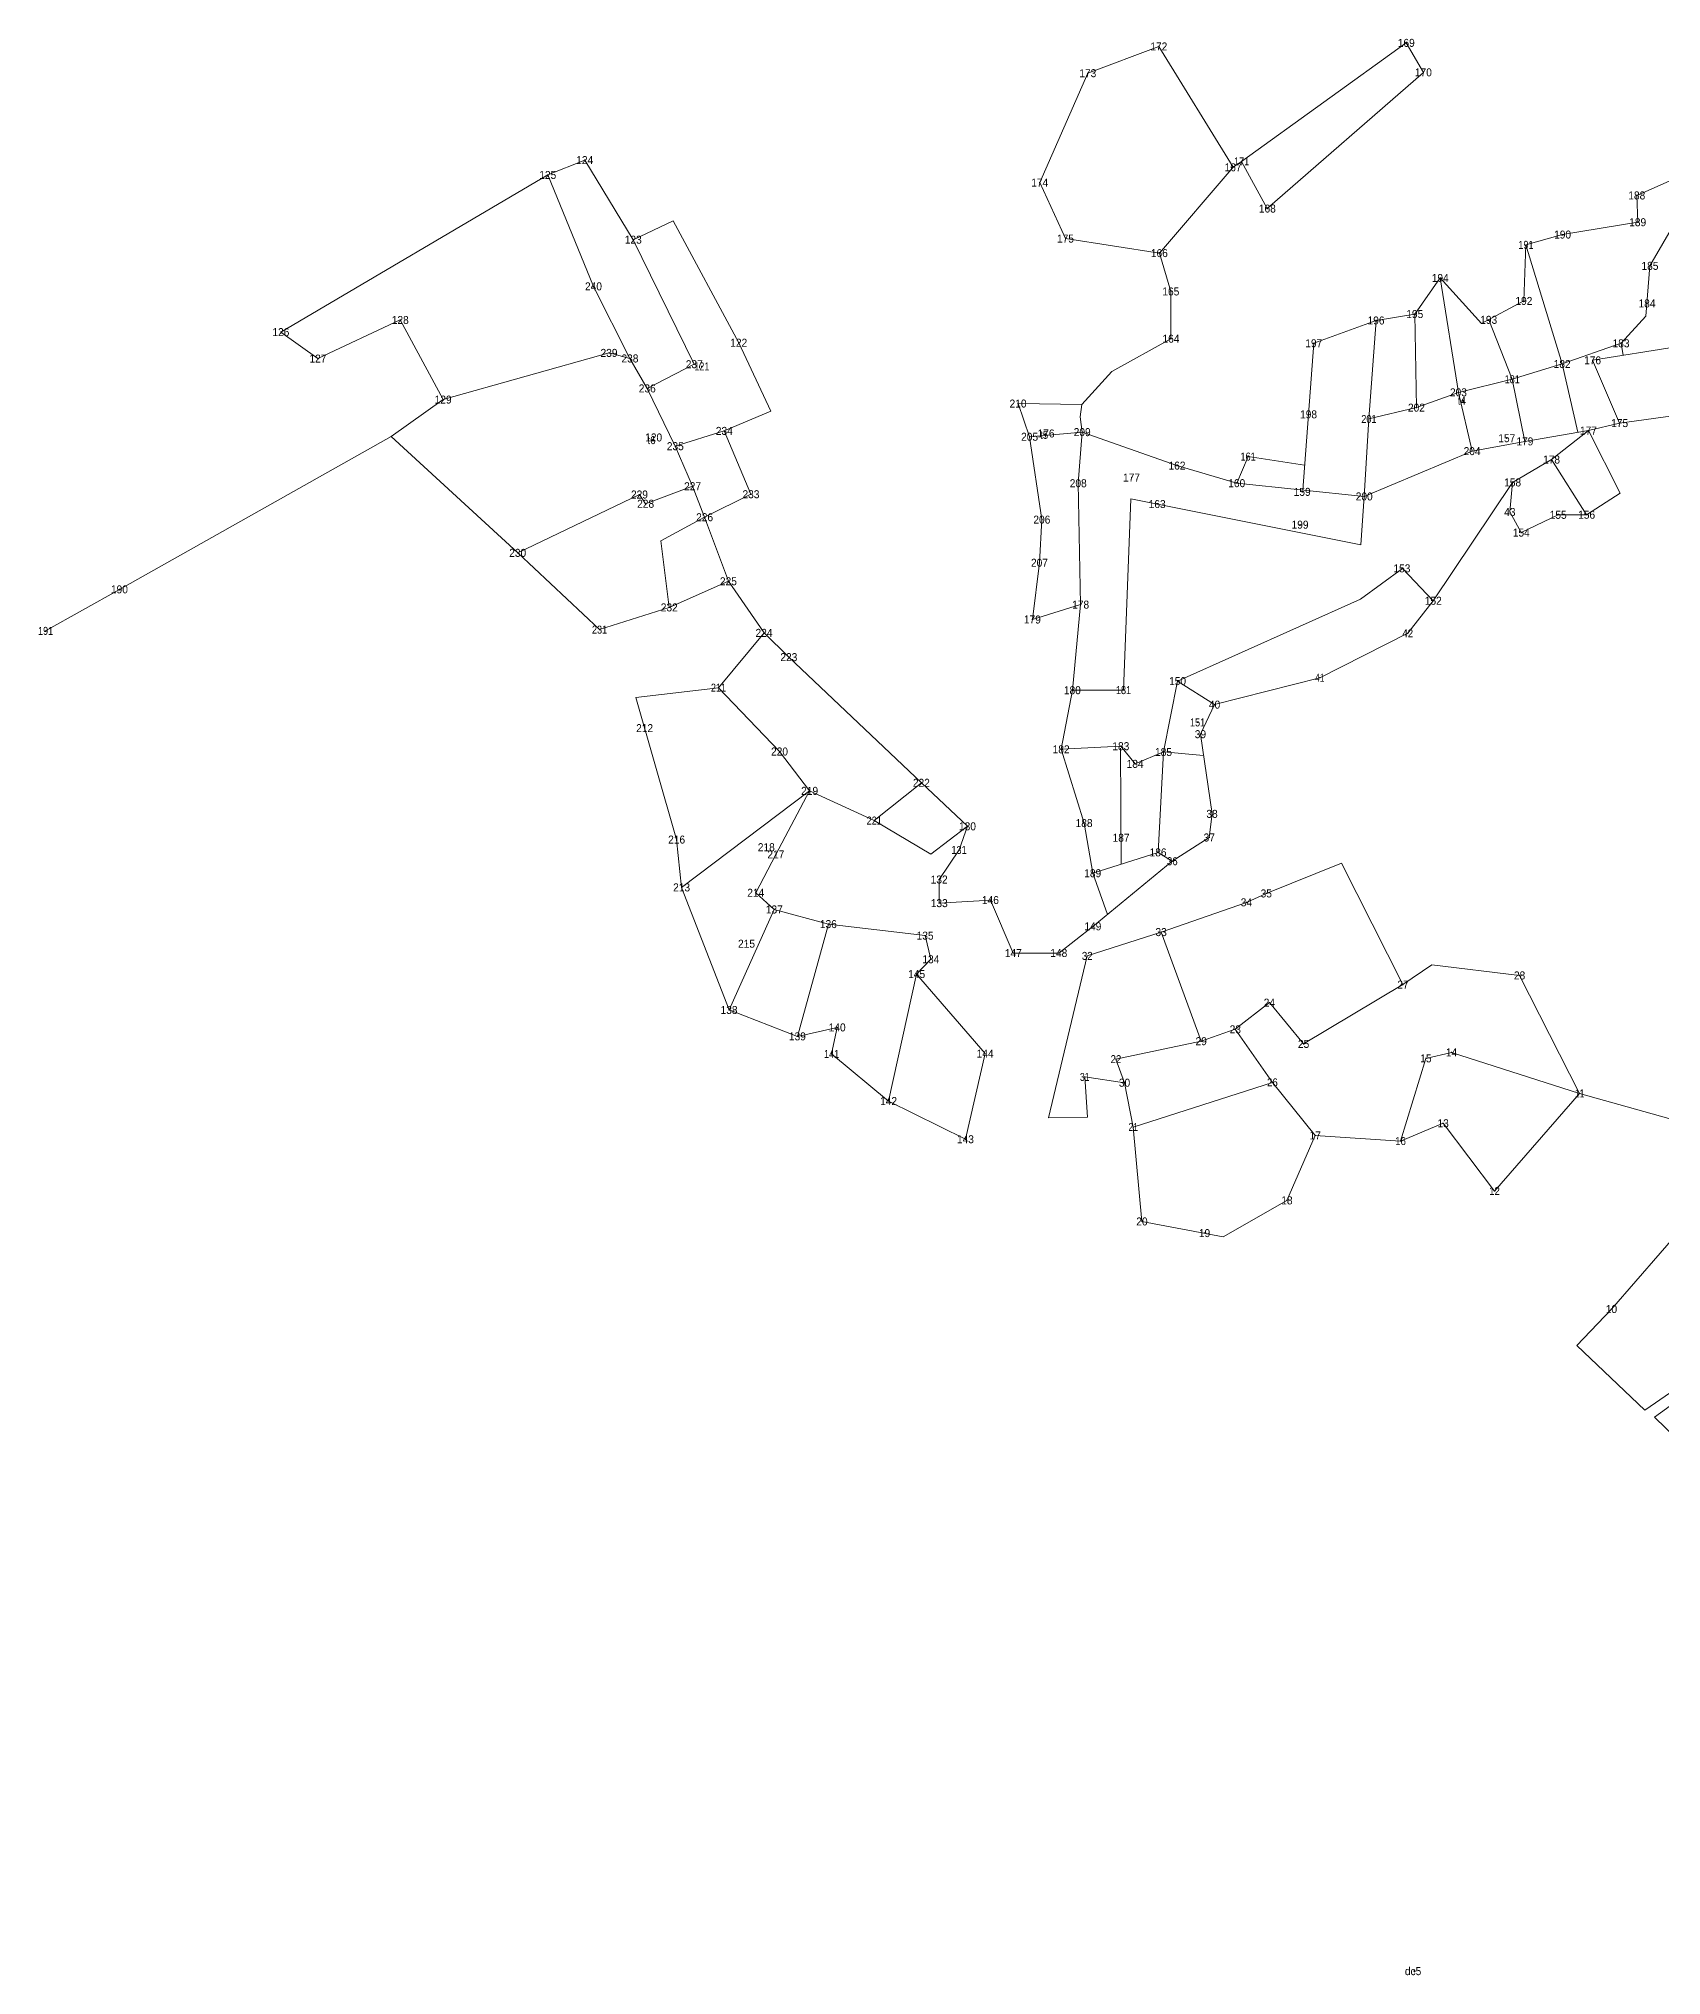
# Model space of a CAD drawing. Header units: metres. Extents: x 551040 to 556777, y 1846780 to 1849752.
# Drawn here: x 553944 to 554958, y 1847981 to 1849191 of the extents above; entities that cross this region are included whole.
import ezdxf
from ezdxf.enums import TextEntityAlignment as Align

# ---------------------------------------------------------------- set-up
doc = ezdxf.new("R2010")
doc.units = ezdxf.units.M
doc.header["$LTSCALE"] = 2
for name, color, linetype, lineweight in [('10', 7, 'Continuous', 13), ('11', 7, 'Continuous', 13), ('22', 7, 'Continuous', 13)]:
    doc.layers.add(name, color=color, linetype=linetype, lineweight=lineweight)
doc.layers.add('12', color=7, linetype='Continuous')

msp = doc.modelspace()

# ---------------------------------------------------------------- hatches: boundary and pattern name
at = {"layer": '10'}
for points in [[(554834.205, 1848964.84, 1), (554834.055, 1848964.84, 1)], [(554834.205, 1848964.84, 1), (554834.055, 1848964.84, 1)], [(554327.835, 1848940.22, 1), (554327.685, 1848940.22, 1)], [(554327.835, 1848940.22, 1), (554327.685, 1848940.22, 1)], [(554573.185, 1848943.51, 1), (554573.035, 1848943.51, 1)], [(554573.185, 1848943.51, 1), (554573.035, 1848943.51, 1)], [(554803.815, 1847983.73, 1), (554803.665, 1847983.73, 1)], [(554803.815, 1847983.73, 1), (554803.665, 1847983.73, 1)]]:
    msp.add_hatch(color=256, dxfattribs=at).paths.add_polyline_path(points)

# ---------------------------------------------------------------- linework, layer by layer
for p, q in [((554833.82, 1848964.84), (554833.51, 1848964.84)), ((554833.82, 1848964.84), (554833.51, 1848964.84)), ((554834.13, 1848965.46), (554834.13, 1848965.15)), ((554834.13, 1848965.46), (554834.13, 1848965.15)), ((554834.13, 1848964.53), (554834.13, 1848964.22)), ((554834.13, 1848964.53), (554834.13, 1848964.22)), ((554834.75, 1848964.84), (554834.44, 1848964.84)), ((554834.75, 1848964.84), (554834.44, 1848964.84)), ((554327.45, 1848940.22), (554327.14, 1848940.22)), ((554327.45, 1848940.22), (554327.14, 1848940.22)), ((554327.76, 1848940.84), (554327.76, 1848940.53)), ((554327.76, 1848940.84), (554327.76, 1848940.53)), ((554328.38, 1848940.22), (554328.07, 1848940.22)), ((554328.38, 1848940.22), (554328.07, 1848940.22)), ((554572.8, 1848943.51), (554572.49, 1848943.51)), ((554572.8, 1848943.51), (554572.49, 1848943.51)), ((554573.11, 1848944.13), (554573.11, 1848943.82)), ((554573.11, 1848944.13), (554573.11, 1848943.82)), ((554573.11, 1848943.2), (554573.11, 1848942.89)), ((554573.11, 1848943.2), (554573.11, 1848942.89)), ((554573.73, 1848943.51), (554573.42, 1848943.51)), ((554573.73, 1848943.51), (554573.42, 1848943.51)), ((554327.76, 1848939.91), (554327.76, 1848939.6)), ((554327.76, 1848939.91), (554327.76, 1848939.6)), ((554803.74, 1847984.35), (554803.74, 1847984.04)), ((554803.74, 1847984.35), (554803.74, 1847984.04)), ((554803.43, 1847983.73), (554803.12, 1847983.73)), ((554803.43, 1847983.73), (554803.12, 1847983.73)), ((554803.74, 1847983.42), (554803.74, 1847983.11)), ((554803.74, 1847983.42), (554803.74, 1847983.11)), ((554804.36, 1847983.73), (554804.05, 1847983.73)), ((554804.36, 1847983.73), (554804.05, 1847983.73))]:
    msp.add_line(p, q, dxfattribs=at)
for centre, radius in [((554834.13, 1848964.84), 0.312), ((554834.13, 1848964.84), 0.312), ((554834.13, 1848964.84), 0.075), ((554834.13, 1848964.84), 0.075), ((554327.76, 1848940.22), 0.312), ((554327.76, 1848940.22), 0.312), ((554327.76, 1848940.22), 0.075), ((554327.76, 1848940.22), 0.075), ((554573.11, 1848943.51), 0.312), ((554573.11, 1848943.51), 0.312), ((554573.11, 1848943.51), 0.075), ((554573.11, 1848943.51), 0.075), ((554803.74, 1847983.73), 0.312), ((554803.74, 1847983.73), 0.312), ((554803.74, 1847983.73), 0.075), ((554803.74, 1847983.73), 0.075)]:
    msp.add_circle(centre, radius, dxfattribs=at)
at = {"layer": '11'}
for p, q in [((554644.27, 1849186.16), (554643.65, 1849186.16)), ((554643.96, 1849185.85), (554643.96, 1849186.48)), ((554798.89, 1849188.41), (554798.27, 1849188.41)), ((554798.58, 1849188.1), (554798.58, 1849188.72)), ((554809.6, 1849169.99), (554808.98, 1849169.99)), ((554809.29, 1849169.68), (554809.29, 1849170.31)), ((554599.88, 1849169.45), (554599.26, 1849169.45)), ((554599.57, 1849169.14), (554599.57, 1849169.76)), ((554285.44, 1849115.16), (554284.82, 1849115.16)), ((554285.13, 1849114.84), (554285.13, 1849115.47)), ((554690.68, 1849110.67), (554690.05, 1849110.67)), ((554690.36, 1849110.36), (554690.36, 1849110.98)), ((554696, 1849114.37), (554695.38, 1849114.37)), ((554695.69, 1849114.06), (554695.69, 1849114.68)), ((554262.36, 1849105.88), (554261.74, 1849105.88)), ((554262.05, 1849105.56), (554262.05, 1849106.19)), ((554569.85, 1849101.13), (554569.22, 1849101.13)), ((554569.53, 1849100.82), (554569.53, 1849101.45)), ((554711.76, 1849084.59), (554711.76, 1849085.22)), ((554942.97, 1849093.08), (554942.35, 1849093.08)), ((554942.97, 1849093.08), (554942.35, 1849093.08)), ((554942.66, 1849093.39), (554942.66, 1849092.77)), ((554942.66, 1849093.39), (554942.66, 1849092.77)), ((554712.07, 1849084.9), (554711.45, 1849084.9)), ((554943.54, 1849076.35), (554942.92, 1849076.35)), ((554943.54, 1849076.35), (554942.92, 1849076.35)), ((554943.23, 1849076.66), (554943.23, 1849076.04)), ((554943.23, 1849076.66), (554943.23, 1849076.04)), ((554315.78, 1849065.44), (554315.16, 1849065.44)), ((554315.47, 1849065.13), (554315.47, 1849065.75)), ((554585.93, 1849066.13), (554585.31, 1849066.13)), ((554585.62, 1849065.82), (554585.62, 1849066.45)), ((554873.7, 1849062.22), (554873.08, 1849062.22)), ((554873.7, 1849062.22), (554873.08, 1849062.22)), ((554873.39, 1849062.53), (554873.39, 1849061.91)), ((554873.39, 1849062.53), (554873.39, 1849061.91)), ((554896.62, 1849068.64), (554896, 1849068.64)), ((554896.62, 1849068.64), (554896, 1849068.64)), ((554896.31, 1849068.95), (554896.31, 1849068.33)), ((554896.31, 1849068.95), (554896.31, 1849068.33)), ((554644.6, 1849057.06), (554643.98, 1849057.06)), ((554644.29, 1849056.75), (554644.29, 1849057.37)), ((554951.22, 1849049.09), (554950.6, 1849049.09)), ((554951.22, 1849049.09), (554950.6, 1849049.09)), ((554950.91, 1849049.4), (554950.91, 1849048.78)), ((554950.91, 1849049.4), (554950.91, 1849048.78)), ((554820.13, 1849041.51), (554819.51, 1849041.51)), ((554820.13, 1849041.51), (554819.51, 1849041.51)), ((554819.82, 1849041.82), (554819.82, 1849041.2)), ((554819.82, 1849041.82), (554819.82, 1849041.2)), ((554290.93, 1849036.29), (554290.31, 1849036.29)), ((554290.93, 1849036.29), (554290.31, 1849036.29)), ((554290.62, 1849036.6), (554290.62, 1849035.98)), ((554290.62, 1849036.6), (554290.62, 1849035.98)), ((554651.78, 1849033.11), (554651.15, 1849033.11)), ((554651.46, 1849032.79), (554651.46, 1849033.42)), ((554872.43, 1849027.18), (554871.81, 1849027.18)), ((554872.43, 1849027.18), (554871.81, 1849027.18)), ((554872.12, 1849027.49), (554872.12, 1849026.87)), ((554872.12, 1849027.49), (554872.12, 1849026.87)), ((554949.36, 1849025.62), (554948.74, 1849025.62)), ((554949.36, 1849025.62), (554948.74, 1849025.62)), ((554949.05, 1849025.93), (554949.05, 1849025.31)), ((554949.05, 1849025.93), (554949.05, 1849025.31)), ((554170.18, 1849015.27), (554169.55, 1849015.27)), ((554169.86, 1849014.96), (554169.86, 1849015.58)), ((554780.01, 1849014.97), (554779.39, 1849014.97)), ((554779.7, 1849015.28), (554779.7, 1849014.66)), ((554804.22, 1849018.97), (554803.6, 1849018.97)), ((554804.22, 1849018.97), (554803.6, 1849018.97)), ((554803.91, 1849019.28), (554803.91, 1849018.66)), ((554803.91, 1849019.28), (554803.91, 1849018.66)), ((554850.43, 1849015.37), (554849.81, 1849015.37)), ((554850.43, 1849015.37), (554849.81, 1849015.37)), ((554850.12, 1849015.68), (554850.12, 1849015.06)), ((554850.12, 1849015.68), (554850.12, 1849015.06)), ((554095.55, 1849007.7), (554094.92, 1849007.7)), ((554095.24, 1849007.39), (554095.24, 1849008.01)), ((554381.71, 1849001.06), (554381.09, 1849001.06)), ((554381.4, 1849000.75), (554381.4, 1849001.37)), ((554651.85, 1849003.6), (554651.23, 1849003.6)), ((554651.54, 1849003.29), (554651.54, 1849003.91)), ((554741.1, 1849000.71), (554740.48, 1849000.71)), ((554741.1, 1849000.71), (554740.48, 1849000.71)), ((554740.79, 1849001.02), (554740.79, 1849000.4)), ((554740.79, 1849001.02), (554740.79, 1849000.4)), ((554933.13, 1849000.71), (554932.51, 1849000.71)), ((554933.13, 1849000.71), (554932.51, 1849000.71)), ((554932.82, 1849001.02), (554932.82, 1849000.4)), ((554932.82, 1849001.02), (554932.82, 1849000.4)), ((554118.7, 1848991.16), (554118.07, 1848991.16)), ((554118.38, 1848990.85), (554118.38, 1848991.47)), ((554300.65, 1848994.71), (554300.03, 1848994.71)), ((554300.65, 1848994.71), (554300.03, 1848994.71)), ((554300.34, 1848995.02), (554300.34, 1848994.4)), ((554300.34, 1848995.02), (554300.34, 1848994.4)), ((554313.72, 1848991.24), (554313.1, 1848991.24)), ((554313.72, 1848991.24), (554313.1, 1848991.24)), ((554313.41, 1848991.55), (554313.41, 1848990.93)), ((554313.41, 1848991.55), (554313.41, 1848990.93)), ((554915.34, 1848990.08), (554914.72, 1848990.08)), ((554915.34, 1848990.08), (554914.72, 1848990.08)), ((554915.03, 1848990.39), (554915.03, 1848989.77)), ((554915.03, 1848990.39), (554915.03, 1848989.77)), ((554353.9, 1848987.63), (554353.28, 1848987.63)), ((554353.9, 1848987.63), (554353.28, 1848987.63)), ((554353.59, 1848987.94), (554353.59, 1848987.32)), ((554353.59, 1848987.94), (554353.59, 1848987.32)), ((554358.64, 1848986.24), (554358.02, 1848986.24)), ((554358.33, 1848985.93), (554358.33, 1848986.56)), ((554865.14, 1848978.25), (554864.52, 1848978.25)), ((554865.14, 1848978.25), (554864.52, 1848978.25)), ((554864.83, 1848978.56), (554864.83, 1848977.94)), ((554864.83, 1848978.56), (554864.83, 1848977.94)), ((554896.33, 1848987.78), (554895.71, 1848987.78)), ((554896.33, 1848987.78), (554895.71, 1848987.78)), ((554896.02, 1848988.09), (554896.02, 1848987.47)), ((554896.02, 1848988.09), (554896.02, 1848987.47)), ((554196.96, 1848965.54), (554196.34, 1848965.54)), ((554196.65, 1848965.23), (554196.65, 1848965.85)), ((554324.53, 1848972.52), (554323.91, 1848972.52)), ((554324.53, 1848972.52), (554323.91, 1848972.52)), ((554324.22, 1848972.83), (554324.22, 1848972.21)), ((554324.22, 1848972.83), (554324.22, 1848972.21)), ((554831.5, 1848970.07), (554830.88, 1848970.07)), ((554831.5, 1848970.07), (554830.88, 1848970.07)), ((554831.19, 1848970.38), (554831.19, 1848969.76)), ((554831.19, 1848970.38), (554831.19, 1848969.76)), ((554556.28, 1848963.06), (554555.66, 1848963.06)), ((554556.28, 1848963.06), (554555.66, 1848963.06)), ((554555.97, 1848963.37), (554555.97, 1848962.75)), ((554555.97, 1848963.37), (554555.97, 1848962.75)), ((554737.82, 1848956.31), (554737.2, 1848956.31)), ((554737.82, 1848956.31), (554737.2, 1848956.31)), ((554737.51, 1848956.62), (554737.51, 1848956)), ((554737.51, 1848956.62), (554737.51, 1848956)), ((554775.54, 1848953.43), (554774.92, 1848953.43)), ((554775.54, 1848953.43), (554774.92, 1848953.43)), ((554775.23, 1848953.74), (554775.23, 1848953.12)), ((554775.23, 1848953.74), (554775.23, 1848953.12)), ((554805.26, 1848960.52), (554804.64, 1848960.52)), ((554805.26, 1848960.52), (554804.64, 1848960.52)), ((554804.95, 1848960.83), (554804.95, 1848960.21)), ((554804.95, 1848960.83), (554804.95, 1848960.21)), ((554328.54, 1848941.9), (554327.92, 1848941.9)), ((554328.23, 1848941.59), (554328.23, 1848942.21)), ((554372.69, 1848945.99), (554372.07, 1848945.99)), ((554372.69, 1848945.99), (554372.07, 1848945.99)), ((554372.38, 1848946.3), (554372.38, 1848945.68)), ((554372.38, 1848946.3), (554372.38, 1848945.68)), ((554563.49, 1848942.32), (554562.87, 1848942.32)), ((554563.49, 1848942.32), (554562.87, 1848942.32)), ((554563.18, 1848942.63), (554563.18, 1848942.01)), ((554563.18, 1848942.63), (554563.18, 1848942.01)), ((554573.8, 1848944.38), (554573.18, 1848944.38)), ((554573.49, 1848944.06), (554573.49, 1848944.69)), ((554596.36, 1848945.22), (554595.74, 1848945.22)), ((554596.36, 1848945.22), (554595.74, 1848945.22)), ((554596.05, 1848945.53), (554596.05, 1848944.91)), ((554596.05, 1848945.53), (554596.05, 1848944.91)), ((554861.73, 1848941.43), (554861.11, 1848941.43)), ((554861.42, 1848941.12), (554861.42, 1848941.74)), ((554912.78, 1848946.23), (554912.16, 1848946.23)), ((554912.78, 1848946.23), (554912.16, 1848946.23)), ((554912.47, 1848946.54), (554912.47, 1848945.92)), ((554912.47, 1848946.54), (554912.47, 1848945.92)), ((554932.24, 1848950.86), (554931.62, 1848950.86)), ((554932.24, 1848950.86), (554931.62, 1848950.86)), ((554931.93, 1848951.17), (554931.93, 1848950.55)), ((554931.93, 1848951.17), (554931.93, 1848950.55)), ((554342.07, 1848936.44), (554341.45, 1848936.44)), ((554342.07, 1848936.44), (554341.45, 1848936.44)), ((554341.76, 1848936.75), (554341.76, 1848936.13)), ((554341.76, 1848936.75), (554341.76, 1848936.13)), ((554700.03, 1848929.95), (554699.4, 1848929.95)), ((554699.72, 1848929.64), (554699.72, 1848930.26)), ((554840.04, 1848933.33), (554839.42, 1848933.33)), ((554840.04, 1848933.33), (554839.42, 1848933.33)), ((554839.73, 1848933.64), (554839.73, 1848933.02)), ((554839.73, 1848933.64), (554839.73, 1848933.02)), ((554873.02, 1848939.43), (554872.4, 1848939.43)), ((554873.02, 1848939.43), (554872.4, 1848939.43)), ((554872.71, 1848939.74), (554872.71, 1848939.12)), ((554872.71, 1848939.74), (554872.71, 1848939.12)), ((554889.69, 1848928.09), (554889.07, 1848928.09)), ((554889.69, 1848928.09), (554889.07, 1848928.09)), ((554889.38, 1848928.4), (554889.38, 1848927.78)), ((554889.38, 1848928.4), (554889.38, 1848927.78)), ((554627.19, 1848916.85), (554626.57, 1848916.85)), ((554626.88, 1848916.54), (554626.88, 1848917.16)), ((554655.61, 1848924.3), (554654.99, 1848924.3)), ((554655.3, 1848923.99), (554655.3, 1848924.61)), ((554319.65, 1848906.24), (554319.03, 1848906.24)), ((554319.65, 1848906.24), (554319.03, 1848906.24)), ((554319.34, 1848906.55), (554319.34, 1848905.93)), ((554319.34, 1848906.55), (554319.34, 1848905.93)), ((554352.85, 1848911.41), (554352.23, 1848911.41)), ((554352.85, 1848911.41), (554352.23, 1848911.41)), ((554352.54, 1848911.72), (554352.54, 1848911.1)), ((554352.54, 1848911.72), (554352.54, 1848911.1)), ((554389.36, 1848906.41), (554388.74, 1848906.41)), ((554389.36, 1848906.41), (554388.74, 1848906.41)), ((554389.05, 1848906.72), (554389.05, 1848906.1)), ((554389.05, 1848906.72), (554389.05, 1848906.1)), ((554593.88, 1848913.28), (554593.26, 1848913.28)), ((554593.88, 1848913.28), (554593.26, 1848913.28)), ((554593.57, 1848913.59), (554593.57, 1848912.97)), ((554593.57, 1848913.59), (554593.57, 1848912.97)), ((554692.96, 1848913.33), (554692.34, 1848913.33)), ((554692.65, 1848913.02), (554692.65, 1848913.64)), ((554733.85, 1848907.9), (554733.23, 1848907.9)), ((554733.54, 1848907.59), (554733.54, 1848908.22)), ((554772.62, 1848905.05), (554772, 1848905.05)), ((554772.62, 1848905.05), (554772, 1848905.05)), ((554772.31, 1848905.36), (554772.31, 1848904.74)), ((554772.31, 1848905.36), (554772.31, 1848904.74)), ((554865.36, 1848913.78), (554864.74, 1848913.78)), ((554865.05, 1848913.47), (554865.05, 1848914.09)), ((554323.53, 1848900.47), (554322.91, 1848900.47)), ((554323.53, 1848900.47), (554322.91, 1848900.47)), ((554323.22, 1848900.78), (554323.22, 1848900.16)), ((554323.22, 1848900.78), (554323.22, 1848900.16)), ((554360.39, 1848892.06), (554359.77, 1848892.06)), ((554360.39, 1848892.06), (554359.77, 1848892.06)), ((554360.08, 1848892.37), (554360.08, 1848891.75)), ((554360.08, 1848892.37), (554360.08, 1848891.75)), ((554643.23, 1848900.29), (554642.61, 1848900.29)), ((554642.92, 1848899.98), (554642.92, 1848900.61)), ((554863.63, 1848895.33), (554863.01, 1848895.33)), ((554863.32, 1848895.02), (554863.32, 1848895.64)), ((554893.85, 1848893.56), (554893.23, 1848893.56)), ((554893.54, 1848893.25), (554893.54, 1848893.87)), ((554911.62, 1848893.61), (554911, 1848893.61)), ((554911.31, 1848893.3), (554911.31, 1848893.92)), ((554571.16, 1848890.56), (554570.54, 1848890.56)), ((554571.16, 1848890.56), (554570.54, 1848890.56)), ((554570.85, 1848890.87), (554570.85, 1848890.25)), ((554570.85, 1848890.87), (554570.85, 1848890.25)), ((554732.52, 1848887.4), (554731.9, 1848887.4)), ((554732.52, 1848887.4), (554731.9, 1848887.4)), ((554732.21, 1848887.71), (554732.21, 1848887.09)), ((554732.21, 1848887.71), (554732.21, 1848887.09)), ((554870.77, 1848882.44), (554870.15, 1848882.44)), ((554870.46, 1848882.13), (554870.46, 1848882.75)), ((554243.56, 1848869.8), (554242.94, 1848869.8)), ((554243.56, 1848869.8), (554242.94, 1848869.8)), ((554243.25, 1848870.11), (554243.25, 1848869.49)), ((554243.25, 1848870.11), (554243.25, 1848869.49)), ((554569.66, 1848863.6), (554569.04, 1848863.6)), ((554569.66, 1848863.6), (554569.04, 1848863.6)), ((554569.35, 1848863.91), (554569.35, 1848863.29)), ((554569.35, 1848863.91), (554569.35, 1848863.29)), ((554796.19, 1848860.11), (554795.56, 1848860.11)), ((554795.87, 1848859.8), (554795.87, 1848860.43)), ((553994.65, 1848846.99), (553994.03, 1848846.99)), ((553994.34, 1848846.68), (553994.34, 1848847.3)), ((554375.25, 1848852.05), (554374.63, 1848852.05)), ((554375.25, 1848852.05), (554374.63, 1848852.05)), ((554374.94, 1848852.36), (554374.94, 1848851.74)), ((554374.94, 1848852.36), (554374.94, 1848851.74)), ((554338.29, 1848835.71), (554337.67, 1848835.71)), ((554338.29, 1848835.71), (554337.67, 1848835.71)), ((554337.98, 1848836.02), (554337.98, 1848835.4)), ((554337.98, 1848836.02), (554337.98, 1848835.4)), ((554595.41, 1848837.46), (554594.78, 1848837.46)), ((554595.09, 1848837.15), (554595.09, 1848837.78)), ((554815.79, 1848839.87), (554815.16, 1848839.87)), ((554815.48, 1848839.56), (554815.48, 1848840.19)), ((553948.51, 1848821.05), (553947.88, 1848821.05)), ((553948.2, 1848820.74), (553948.2, 1848821.36)), ((554294.72, 1848821.82), (554294.1, 1848821.82)), ((554294.72, 1848821.82), (554294.1, 1848821.82)), ((554294.41, 1848822.13), (554294.41, 1848821.51)), ((554294.41, 1848822.13), (554294.41, 1848821.51)), ((554397.5, 1848819.8), (554396.88, 1848819.8)), ((554397.5, 1848819.8), (554396.88, 1848819.8)), ((554397.19, 1848820.11), (554397.19, 1848819.49)), ((554397.19, 1848820.11), (554397.19, 1848819.49)), ((554565.22, 1848828.16), (554564.59, 1848828.16)), ((554564.9, 1848827.85), (554564.9, 1848828.47)), ((554799.84, 1848819.55), (554799.22, 1848819.55)), ((554799.53, 1848819.23), (554799.53, 1848819.86)), ((554413.02, 1848804.63), (554412.4, 1848804.63)), ((554413.02, 1848804.63), (554412.4, 1848804.63)), ((554412.71, 1848804.94), (554412.71, 1848804.32)), ((554412.71, 1848804.94), (554412.71, 1848804.32)), ((554369.04, 1848785.55), (554368.42, 1848785.55)), ((554369.04, 1848785.55), (554368.42, 1848785.55)), ((554368.73, 1848785.86), (554368.73, 1848785.24)), ((554368.73, 1848785.86), (554368.73, 1848785.24)), ((554590.21, 1848783.97), (554589.59, 1848783.97)), ((554589.9, 1848783.65), (554589.9, 1848784.28)), ((554622.2, 1848784.05), (554621.58, 1848784.05)), ((554621.89, 1848783.73), (554621.89, 1848784.36)), ((554655.96, 1848789.67), (554655.34, 1848789.67)), ((554655.65, 1848789.36), (554655.65, 1848789.98)), ((554744.82, 1848791.74), (554744.2, 1848791.74)), ((554744.51, 1848791.43), (554744.51, 1848792.05)), ((554679.1, 1848774.97), (554678.48, 1848774.97)), ((554678.79, 1848774.66), (554678.79, 1848775.28)), ((554322.89, 1848760.29), (554322.27, 1848760.29)), ((554322.89, 1848760.29), (554322.27, 1848760.29)), ((554322.58, 1848760.6), (554322.58, 1848759.98)), ((554322.58, 1848760.6), (554322.58, 1848759.98)), ((554668.47, 1848763.88), (554667.84, 1848763.88)), ((554668.16, 1848763.57), (554668.16, 1848764.19)), ((554583.2, 1848747.06), (554582.58, 1848747.06)), ((554582.89, 1848746.75), (554582.89, 1848747.37)), ((554620.52, 1848749), (554619.89, 1848749)), ((554620.21, 1848748.69), (554620.21, 1848749.31)), ((554670.26, 1848756.51), (554669.64, 1848756.51)), ((554669.95, 1848756.19), (554669.95, 1848756.82)), ((554407.2, 1848745.69), (554406.58, 1848745.69)), ((554407.2, 1848745.69), (554406.58, 1848745.69)), ((554406.89, 1848746), (554406.89, 1848745.38)), ((554406.89, 1848746), (554406.89, 1848745.38)), ((554629.43, 1848737.96), (554628.81, 1848737.96)), ((554629.12, 1848737.65), (554629.12, 1848738.27)), ((554647.19, 1848745.38), (554646.56, 1848745.38)), ((554646.88, 1848745.07), (554646.88, 1848745.69)), ((554495.85, 1848726.13), (554495.23, 1848726.13)), ((554495.85, 1848726.13), (554495.23, 1848726.13)), ((554495.54, 1848726.44), (554495.54, 1848725.82)), ((554495.54, 1848726.44), (554495.54, 1848725.82)), ((554426.01, 1848721.11), (554425.39, 1848721.11)), ((554426.01, 1848721.11), (554425.39, 1848721.11)), ((554425.7, 1848721.42), (554425.7, 1848720.8)), ((554425.7, 1848721.42), (554425.7, 1848720.8)), ((554466.41, 1848702.55), (554465.79, 1848702.55)), ((554466.41, 1848702.55), (554465.79, 1848702.55)), ((554466.1, 1848702.86), (554466.1, 1848702.24)), ((554466.1, 1848702.86), (554466.1, 1848702.24)), ((554524.67, 1848698.95), (554524.05, 1848698.95)), ((554524.36, 1848698.64), (554524.36, 1848699.27)), ((554597.54, 1848700.99), (554596.91, 1848700.99)), ((554597.22, 1848700.68), (554597.22, 1848701.3)), ((554677.5, 1848706.73), (554676.88, 1848706.73)), ((554677.19, 1848706.42), (554677.19, 1848707.04)), ((554342.91, 1848690.66), (554342.29, 1848690.66)), ((554342.91, 1848690.66), (554342.29, 1848690.66)), ((554342.6, 1848690.97), (554342.6, 1848690.35)), ((554342.6, 1848690.97), (554342.6, 1848690.35)), ((554398.62, 1848686.21), (554398.62, 1848685.59)), ((554398.62, 1848686.21), (554398.62, 1848685.59)), ((554620.67, 1848691.83), (554620.04, 1848691.83)), ((554620.35, 1848691.51), (554620.35, 1848692.14)), ((554675.76, 1848691.97), (554675.14, 1848691.97)), ((554675.45, 1848691.66), (554675.45, 1848692.28)), ((554398.93, 1848685.9), (554398.31, 1848685.9)), ((554398.93, 1848685.9), (554398.31, 1848685.9)), ((554404.91, 1848681.38), (554404.29, 1848681.38)), ((554404.91, 1848681.38), (554404.29, 1848681.38)), ((554404.6, 1848681.69), (554404.6, 1848681.07)), ((554404.6, 1848681.69), (554404.6, 1848681.07)), ((554519.38, 1848684.19), (554518.75, 1848684.19)), ((554519.07, 1848683.87), (554519.07, 1848684.5)), ((554643.79, 1848682.67), (554643.17, 1848682.67)), ((554643.48, 1848682.35), (554643.48, 1848682.98)), ((554652.69, 1848677.15), (554652.07, 1848677.15)), ((554652.38, 1848676.84), (554652.38, 1848677.47)), ((554506.98, 1848665.71), (554506.36, 1848665.71)), ((554506.67, 1848665.4), (554506.67, 1848666.02)), ((554602.95, 1848669.65), (554602.32, 1848669.65)), ((554602.64, 1848669.34), (554602.64, 1848669.96)), ((554345.99, 1848660.79), (554345.37, 1848660.79)), ((554345.99, 1848660.79), (554345.37, 1848660.79)), ((554345.68, 1848661.1), (554345.68, 1848660.48)), ((554345.68, 1848661.1), (554345.68, 1848660.48)), ((554392.33, 1848657.43), (554391.71, 1848657.43)), ((554392.33, 1848657.43), (554391.71, 1848657.43)), ((554392.02, 1848657.74), (554392.02, 1848657.12)), ((554392.02, 1848657.74), (554392.02, 1848657.12)), ((554507.02, 1848650.96), (554506.4, 1848650.96)), ((554506.71, 1848650.65), (554506.71, 1848651.27)), ((554539.01, 1848652.89), (554538.38, 1848652.89)), ((554538.7, 1848652.57), (554538.7, 1848653.2)), ((554698.97, 1848651.45), (554698.35, 1848651.45)), ((554698.66, 1848651.14), (554698.66, 1848651.76)), ((554711.4, 1848657.02), (554710.77, 1848657.02)), ((554711.09, 1848656.71), (554711.09, 1848657.33)), ((554403.95, 1848647), (554403.32, 1848647)), ((554403.64, 1848646.69), (554403.64, 1848647.32)), ((554437.74, 1848637.87), (554437.12, 1848637.87)), ((554437.43, 1848637.56), (554437.43, 1848638.18)), ((554386.58, 1848625.61), (554385.96, 1848625.61)), ((554386.58, 1848625.61), (554385.96, 1848625.61)), ((554386.27, 1848625.92), (554386.27, 1848625.3)), ((554386.27, 1848625.92), (554386.27, 1848625.3)), ((554498.19, 1848630.65), (554497.56, 1848630.65)), ((554497.88, 1848630.33), (554497.88, 1848630.96)), ((554603.03, 1848636.45), (554602.41, 1848636.45)), ((554602.72, 1848636.14), (554602.72, 1848636.76)), ((554645.7, 1848632.87), (554645.08, 1848632.87)), ((554645.39, 1848632.56), (554645.39, 1848633.19)), ((554501.78, 1848615.9), (554501.16, 1848615.9)), ((554501.47, 1848615.59), (554501.47, 1848616.21)), ((554553.31, 1848619.73), (554552.69, 1848619.73)), ((554553, 1848619.41), (554553, 1848620.04)), ((554581.75, 1848619.8), (554581.12, 1848619.8)), ((554581.44, 1848619.49), (554581.44, 1848620.11)), ((554599.53, 1848618), (554598.9, 1848618)), ((554599.22, 1848617.69), (554599.22, 1848618.31)), ((554492.92, 1848606.66), (554492.29, 1848606.66)), ((554492.6, 1848606.35), (554492.6, 1848606.97)), ((554869.71, 1848605.79), (554869.09, 1848605.79)), ((554869.4, 1848605.48), (554869.4, 1848606.1)), ((554796.86, 1848600.06), (554796.23, 1848600.06)), ((554796.54, 1848599.75), (554796.54, 1848600.38)), ((554375.67, 1848584.22), (554375.05, 1848584.22)), ((554375.36, 1848583.91), (554375.36, 1848584.54)), ((554713.35, 1848588.78), (554712.73, 1848588.78)), ((554713.04, 1848588.47), (554713.04, 1848589.09)), ((554418.37, 1848567.73), (554417.74, 1848567.73)), ((554418.06, 1848567.42), (554418.06, 1848568.05)), ((554443.24, 1848573.33), (554442.61, 1848573.33)), ((554442.92, 1848573.02), (554442.92, 1848573.64)), ((554670.44, 1848564.39), (554670.44, 1848565.01)), ((554692.07, 1848572.13), (554691.44, 1848572.13)), ((554691.75, 1848571.82), (554691.75, 1848572.44)), ((554439.72, 1848556.72), (554439.1, 1848556.72)), ((554439.41, 1848556.41), (554439.41, 1848557.03)), ((554535.7, 1848556.97), (554535.08, 1848556.97)), ((554535.39, 1848556.66), (554535.39, 1848557.28)), ((554617.47, 1848553.49), (554616.84, 1848553.49)), ((554617.15, 1848553.18), (554617.15, 1848553.81)), ((554670.76, 1848564.7), (554670.13, 1848564.7)), ((554734.74, 1848563.02), (554734.12, 1848563.02)), ((554734.43, 1848562.71), (554734.43, 1848563.33)), ((554811.2, 1848553.99), (554810.57, 1848553.99)), ((554810.88, 1848553.68), (554810.88, 1848554.3)), ((554827.18, 1848557.72), (554826.56, 1848557.72)), ((554826.87, 1848557.41), (554826.87, 1848558.03)), ((554597.94, 1848542.38), (554597.32, 1848542.38)), ((554597.63, 1848542.07), (554597.63, 1848542.69)), ((554622.84, 1848538.75), (554622.21, 1848538.75)), ((554622.52, 1848538.44), (554622.52, 1848539.06)), ((554715.26, 1848538.99), (554714.63, 1848538.99)), ((554714.94, 1848538.68), (554714.94, 1848539.3)), ((554907.23, 1848532.11), (554906.6, 1848532.11)), ((554906.92, 1848531.8), (554906.92, 1848532.42)), ((554475.35, 1848527.31), (554474.72, 1848527.31)), ((554475.04, 1848526.99), (554475.04, 1848527.62)), ((554628.24, 1848511.1), (554627.62, 1848511.1)), ((554627.93, 1848510.79), (554627.93, 1848511.41)), ((554742, 1848505.86), (554741.38, 1848505.86)), ((554741.69, 1848505.55), (554741.69, 1848506.17)), ((554821.96, 1848513.45), (554821.34, 1848513.45)), ((554821.65, 1848513.13), (554821.65, 1848513.76)), ((554523.4, 1848503.46), (554522.77, 1848503.46)), ((554523.08, 1848503.14), (554523.08, 1848503.77)), ((554795.33, 1848502.31), (554794.71, 1848502.31)), ((554795.02, 1848502), (554795.02, 1848502.62)), ((554854.07, 1848471.11), (554853.44, 1848471.11)), ((554853.75, 1848470.8), (554853.75, 1848471.42)), ((554724.34, 1848465.24), (554723.71, 1848465.24)), ((554724.02, 1848464.93), (554724.02, 1848465.55)), ((554633.73, 1848452.1), (554633.1, 1848452.1)), ((554633.41, 1848451.79), (554633.41, 1848452.41)), ((554672.85, 1848444.82), (554672.22, 1848444.82)), ((554672.53, 1848444.51), (554672.53, 1848445.13)), ((554927.13, 1848397.37), (554926.51, 1848397.37)), ((554927.13, 1848397.37), (554926.51, 1848397.37)), ((554926.82, 1848397.68), (554926.82, 1848397.06)), ((554926.82, 1848397.68), (554926.82, 1848397.06))]:
    msp.add_line(p, q, dxfattribs=at)
at = {"layer": '22'}
for p, q in [((554315.47, 1849065.44), (554353.59, 1848987.63)), ((554950.91, 1849049.09), (554948.42, 1849017.65)), ((554819.82, 1849041.51), (554845.71, 1849013.01)), ((554819.82, 1849041.51), (554831.19, 1848970.07)), ((554872.12, 1849027.18), (554845.71, 1849013.01)), ((554779.7, 1849014.97), (554775.23, 1848953.43)), ((554803.91, 1849018.97), (554804.95, 1848960.52)), ((554850.12, 1849015.37), (554864.83, 1848978.25)), ((554932.82, 1849000.71), (554948.42, 1849017.65)), ((554740.79, 1849000.71), (554737.51, 1848956.31)), ((554896.02, 1848987.78), (554932.82, 1849000.71)), ((554932.82, 1849000.71), (554934.17, 1848993.13)), ((554915.03, 1848990.08), (554931.93, 1848950.86)), ((554896.02, 1848987.78), (554905.8, 1848945.09)), ((554804.95, 1848960.52), (554831.19, 1848970.07)), ((554563.18, 1848942.32), (554555.97, 1848963.06)), ((554555.97, 1848963.06), (554595.9, 1848962.48)), ((554733.87, 1848909.05), (554737.51, 1848956.31)), ((554775.23, 1848953.43), (554772.31, 1848905.05)), ((554775.23, 1848953.43), (554804.95, 1848960.52)), ((554341.76, 1848936.44), (554372.38, 1848945.99)), ((554593.57, 1848913.28), (554596.05, 1848945.22)), ((554655.3, 1848924.3), (554596.05, 1848945.22)), ((554912.47, 1848946.23), (554889.38, 1848928.09)), ((554931.93, 1848950.86), (554912.47, 1848946.23)), ((554699.72, 1848929.95), (554735.07, 1848924.62)), ((554593.57, 1848913.28), (554595.09, 1848837.46)), ((554589.9, 1848783.97), (554582.89, 1848747.06)), ((554655.65, 1848789.67), (554678.79, 1848774.97)), ((554744.51, 1848791.74), (554678.79, 1848774.97)), ((554597.22, 1848700.99), (554582.89, 1848747.06)), ((554619.89, 1848747.74), (554620.49, 1848675.34)), ((554495.54, 1848726.13), (554524.36, 1848698.95)), ((554425.7, 1848721.11), (554345.68, 1848660.79)), ((554597.22, 1848700.99), (554602.64, 1848669.65)), ((554342.6, 1848690.66), (554345.68, 1848660.79)), ((554643.48, 1848682.67), (554602.64, 1848669.65)), ((554602.64, 1848669.65), (554611.8, 1848643.89)), ((554345.68, 1848660.79), (554375.36, 1848584.22)), ((554538.7, 1848652.89), (554506.71, 1848650.96)), ((554403.64, 1848647), (554375.36, 1848584.22)), ((554418.06, 1848567.73), (554437.43, 1848637.87)), ((554501.47, 1848615.9), (554492.6, 1848606.66)), ((554622.52, 1848538.75), (554597.63, 1848542.38)), ((554741.69, 1848505.86), (554724.02, 1848465.24))]:
    msp.add_line(p, q, dxfattribs=at)
for points in [[(554695.69, 1849114.37), (554690.36, 1849110.67), (554643.96, 1849186.16), (554599.57, 1849169.45), (554569.53, 1849101.13), (554585.62, 1849066.13), (554644.29, 1849057.06), (554690.36, 1849110.67)], [(554315.47, 1849065.44), (554285.13, 1849115.16), (554262.05, 1849105.88), (554095.24, 1849007.7)], [(554313.41, 1848991.24), (554290.62, 1849036.29), (554262.05, 1849105.88)], [(554873.39, 1849062.22), (554896.31, 1849068.64), (554943.23, 1849076.35), (554942.66, 1849093.08), (554964.82, 1849102.76), (554976.68, 1849093.46), (554950.91, 1849049.09)], [(554315.47, 1849065.44), (554340.52, 1849077.14), (554381.4, 1849001.06)], [(554872.12, 1849027.18), (554873.39, 1849062.22), (554896.02, 1848987.78)], [(554644.29, 1849057.06), (554651.46, 1849033.11), (554651.54, 1849003.6)], [(554740.79, 1849000.71), (554779.7, 1849014.97), (554803.91, 1849018.97), (554819.82, 1849041.51)], [(554169.86, 1849015.27), (554118.38, 1848991.16), (554095.24, 1849007.7)], [(554169.86, 1849015.27), (554196.65, 1848965.54), (554164.2, 1848942.58), (554243.25, 1848869.8)], [(554372.38, 1848945.99), (554401.44, 1848958.35), (554381.4, 1849001.06)], [(554596.05, 1848945.22), (554594.87, 1848954.76), (554595.9, 1848962.48), (554614.66, 1848983.05), (554651.54, 1849003.6)], [(554324.22, 1848972.52), (554313.41, 1848991.24), (554300.34, 1848994.71), (554196.65, 1848965.54)], [(554915.03, 1848990.08), (554967.21, 1848998.4), (554988.64, 1848996.96)], [(554931.93, 1848950.86), (554969.73, 1848956.02), (554967.21, 1848998.4)], [(554353.59, 1848987.63), (554324.22, 1848972.52), (554341.76, 1848936.44), (554352.54, 1848911.41), (554360.08, 1848892.06)], [(554872.71, 1848939.43), (554839.73, 1848933.33), (554831.19, 1848970.07), (554864.83, 1848978.25), (554896.02, 1848987.78)], [(554912.47, 1848946.23), (554872.71, 1848939.43), (554864.83, 1848978.25)], [(554164.2, 1848942.58), (553994.34, 1848846.99), (553948.2, 1848821.05)], [(554360.08, 1848892.06), (554389.05, 1848906.41), (554372.38, 1848945.99)], [(554595.09, 1848837.46), (554564.9, 1848828.16), (554569.35, 1848863.6), (554570.85, 1848890.56), (554563.18, 1848942.32), (554596.05, 1848945.22)], [(554912.47, 1848946.23), (554932.22, 1848907), (554911.31, 1848893.61)], [(554699.72, 1848929.95), (554692.65, 1848913.33), (554655.3, 1848924.3)], [(554839.73, 1848933.33), (554772.31, 1848905.05), (554692.65, 1848913.33)], [(554352.54, 1848911.41), (554323.22, 1848900.47), (554319.34, 1848906.24), (554243.25, 1848869.8), (554294.41, 1848821.82), (554337.98, 1848835.71)], [(554772.31, 1848905.05), (554770.27, 1848874.9), (554626.38, 1848903.59)], [(554744.51, 1848791.74), (554799.53, 1848819.55), (554815.48, 1848839.87), (554865.05, 1848913.78)], [(554626.38, 1848903.59), (554621.89, 1848784.05), (554589.9, 1848783.97), (554595.09, 1848837.46)], [(554815.48, 1848839.87), (554796.2, 1848860.08), (554769.99, 1848840.79), (554655.65, 1848789.67)], [(554374.94, 1848852.05), (554397.19, 1848819.8), (554412.71, 1848804.63)], [(554397.19, 1848819.8), (554368.73, 1848785.55), (554406.89, 1848745.69), (554425.7, 1848721.11)], [(554412.71, 1848804.63), (554495.54, 1848726.13), (554466.1, 1848702.55), (554425.7, 1848721.11)], [(554342.6, 1848690.66), (554317.05, 1848779.51), (554368.73, 1848785.55)], [(554655.65, 1848789.67), (554646.88, 1848745.38), (554671.89, 1848743.15)], [(554538.7, 1848652.89), (554553, 1848619.73), (554581.44, 1848619.8), (554602.72, 1848636.45), (554652.38, 1848677.15), (554675.45, 1848691.97), (554677.19, 1848706.73), (554669.95, 1848756.51), (554678.79, 1848774.97)], [(554582.89, 1848747.06), (554620.21, 1848749), (554629.12, 1848737.96), (554646.88, 1848745.38)], [(554646.88, 1848745.38), (554643.48, 1848682.67), (554652.38, 1848677.15)], [(554392.02, 1848657.43), (554404.6, 1848681.38), (554425.7, 1848721.11)], [(554524.36, 1848698.95), (554501.41, 1848681.65), (554466.1, 1848702.55)], [(554524.36, 1848698.95), (554519.07, 1848684.19), (554506.67, 1848665.71), (554506.71, 1848650.96)], [(554670.44, 1848564.7), (554645.39, 1848632.87), (554698.66, 1848651.45), (554711.09, 1848657.02), (554758.16, 1848675.91), (554796.54, 1848600.06)], [(554392.02, 1848657.43), (554403.64, 1848647), (554437.43, 1848637.87), (554497.88, 1848630.65), (554501.47, 1848615.9)], [(554597.63, 1848542.38), (554599.32, 1848517.31), (554574.93, 1848516.8), (554599.22, 1848618), (554645.39, 1848632.87)], [(554375.36, 1848584.22), (554418.06, 1848567.73), (554442.92, 1848573.33), (554439.41, 1848556.72), (554475.04, 1848527.31), (554523.08, 1848503.46), (554535.39, 1848556.97), (554492.6, 1848606.66), (554475.04, 1848527.31)], [(554734.43, 1848563.02), (554796.54, 1848600.06), (554814.61, 1848612.33), (554869.4, 1848605.79)], [(554795.02, 1848502.31), (554810.88, 1848553.99), (554826.87, 1848557.72), (554906.92, 1848532.11), (554869.4, 1848605.79)], [(554741.69, 1848505.86), (554714.94, 1848538.99), (554691.75, 1848572.13), (554713.04, 1848588.78), (554734.43, 1848563.02)], [(554617.15, 1848553.49), (554670.44, 1848564.7), (554691.75, 1848572.13)], [(554627.93, 1848511.1), (554622.52, 1848538.75), (554617.15, 1848553.49)], [(554714.94, 1848538.99), (554627.93, 1848511.1), (554633.41, 1848452.1), (554684.18, 1848442.52), (554724.02, 1848465.24)], [(555002.97, 1848484.8), (554997.63, 1848506.53), (554906.92, 1848532.11), (554853.75, 1848471.11), (554821.65, 1848513.45), (554795.02, 1848502.31), (554741.69, 1848505.86)], [(555221.1, 1848431.79), (555216.63, 1848445.44), (555206.14, 1848463.19), (555127.42, 1848459.35), (555105.74, 1848519.66), (555087.71, 1848509.07), (555077.31, 1848523.87), (555038.29, 1848503.64), (555002.97, 1848484.8), (554926.82, 1848397.37), (554905.24, 1848374.53)], [(555221.1, 1848431.79), (555140.08, 1848409.13), (555068.56, 1848365.8), (555047.38, 1848334.92), (554984.22, 1848291.12), (554967.97, 1848316.17), (554953.83, 1848329.8), (555058.28, 1848405.47), (555034.49, 1848394.03), (554947.76, 1848334.14), (554905.24, 1848374.53)]]:
    msp.add_lwpolyline(points, dxfattribs=at)
for points in [[(554798.58, 1849188.41), (554809.29, 1849169.99), (554711.76, 1849084.9), (554695.69, 1849114.37)], [(554889.38, 1848928.09), (554865.05, 1848913.78), (554863.32, 1848895.33), (554870.46, 1848882.44), (554893.54, 1848893.56), (554911.31, 1848893.61)], [(554360.08, 1848892.06), (554332.65, 1848877.33), (554337.98, 1848835.71), (554374.94, 1848852.05)]]:
    msp.add_lwpolyline(points, close=True, dxfattribs=at)

# ---------------------------------------------------------------- texts
at = {"layer": '12'}
for s, width, p in [('172', 0.95, (554643.955, 1849183.66)), ('169', 0.95, (554798.58, 1849185.91)), ('173', 0.95, (554599.57, 1849166.95)), ('170', 0.95, (554809.29, 1849167.49)), ('124', 0.95, (554285.13, 1849112.66)), ('167', 0.95, (554690.36, 1849108.17)), ('171', 0.85, (554695.695, 1849111.87)), ('125', 0.95, (554262.05, 1849103.38)), ('174', 0.95, (554569.53, 1849098.63)), ('168', 0.95, (554711.76, 1849082.4)), ('188', 0.95, (554942.66, 1849090.58)), ('189', 0.95, (554943.23, 1849073.85)), ('123', 0.95, (554315.47, 1849062.94)), ('175', 0.95, (554585.62, 1849063.63)), ('191', 0.85, (554873.395, 1849059.72)), ('190', 0.95, (554896.31, 1849066.14)), ('166', 0.95, (554644.285, 1849054.56)), ('185', 0.95, (554950.91, 1849046.59)), ('240', 0.95, (554290.62, 1849033.79)), ('194', 0.95, (554819.82, 1849039.01)), ('165', 0.95, (554651.46, 1849030.61)), ('192', 0.95, (554872.115, 1849024.68)), ('184', 0.95, (554949.05, 1849023.12)), ('128', 0.95, (554169.86, 1849012.77)), ('196', 0.95, (554779.695, 1849012.47)), ('195', 0.95, (554803.91, 1849016.47)), ('193', 0.95, (554850.12, 1849012.87)), ('126', 0.95, (554095.235, 1849005.2)), ('122', 0.95, (554381.395, 1848998.56)), ('164', 0.95, (554651.54, 1849001.1)), ('197', 0.95, (554740.79, 1848998.21)), ('183', 0.95, (554932.82, 1848998.21)), ('127', 0.95, (554118.39, 1848988.66)), ('239', 0.95, (554300.34, 1848992.21)), ('238', 0.95, (554313.41, 1848988.74)), ('237', 0.95, (554353.59, 1848985.13)), ('121', 0.85, (554358.335, 1848983.74)), ('182', 0.95, (554896.015, 1848985.28)), ('176', 0.95, (554915.025, 1848987.58)), ('181', 0.85, (554864.835, 1848975.75)), ('129', 0.95, (554196.65, 1848963.04)), ('236', 0.95, (554324.215, 1848970.02)), ('210', 0.95, (554555.97, 1848960.56)), ('203', 0.95, (554831.19, 1848967.57)), ('t4 ', 0.9, (554834.125, 1848962.34)), ('198', 0.95, (554737.51, 1848953.81)), ('201', 0.85, (554775.235, 1848950.93)), ('202', 0.95, (554804.945, 1848958.02)), ('175', 0.95, (554931.93, 1848948.36)), ('120', 0.95, (554328.23, 1848939.4)), ('t6 ', 0.9, (554327.755, 1848937.72)), ('234', 0.95, (554372.38, 1848943.49)), ('205', 0.95, (554563.18, 1848939.82)), ('176', 0.95, (554573.485, 1848941.88)), ('t5 ', 0.9, (554573.105, 1848941.01)), ('209', 0.95, (554596.05, 1848942.72)), ('157', 0.95, (554861.42, 1848938.93)), ('179', 0.95, (554872.71, 1848936.93)), ('177', 0.95, (554912.47, 1848943.73)), ('235', 0.95, (554341.76, 1848933.94)), ('161', 0.85, (554699.725, 1848927.45)), ('204', 0.95, (554839.73, 1848930.83)), ('178', 0.95, (554889.38, 1848925.59)), ('208', 0.95, (554593.57, 1848910.78)), ('177', 0.95, (554626.88, 1848914.35)), ('162', 0.95, (554655.295, 1848921.8)), ('160', 0.95, (554692.65, 1848910.83)), ('158', 0.95, (554865.05, 1848911.28)), ('229', 0.95, (554319.34, 1848903.74)), ('227', 0.95, (554352.54, 1848908.91)), ('233', 0.95, (554389.05, 1848903.91)), ('159', 0.95, (554733.54, 1848905.4)), ('200', 0.95, (554772.31, 1848902.55)), ('228', 0.95, (554323.22, 1848897.97)), ('226', 0.95, (554360.075, 1848889.56)), ('206', 0.95, (554570.845, 1848888.06)), ('163', 0.95, (554642.92, 1848897.79)), ('43', 0.95, (554863.32, 1848892.83)), ('155', 0.95, (554893.54, 1848891.06)), ('156', 0.95, (554911.305, 1848891.11)), ('199', 0.95, (554732.21, 1848884.9)), ('154', 0.95, (554870.46, 1848879.94)), ('230', 0.95, (554243.25, 1848867.3)), ('207', 0.95, (554569.35, 1848861.1)), ('153', 0.95, (554795.87, 1848857.61)), ('190', 0.95, (553994.34, 1848844.49)), ('225', 0.95, (554374.94, 1848849.55)), ('232', 0.95, (554337.975, 1848833.21)), ('178', 0.95, (554595.09, 1848834.96)), ('152', 0.95, (554815.475, 1848837.37)), ('191', 0.85, (553948.205, 1848818.55)), ('231', 0.85, (554294.415, 1848819.32)), ('224', 0.95, (554397.19, 1848817.3)), ('179', 0.95, (554564.9, 1848825.66)), ('42', 0.9, (554799.525, 1848817.05)), ('223', 0.95, (554412.71, 1848802.13)), ('211', 0.85, (554368.735, 1848783.05)), ('180', 0.95, (554589.9, 1848781.47)), ('181', 0.85, (554621.895, 1848781.55)), ('150', 0.95, (554655.65, 1848787.17)), ('41', 0.8, (554744.515, 1848789.24)), ('40', 0.95, (554678.79, 1848772.47)), ('212', 0.95, (554322.575, 1848757.79)), ('151', 0.85, (554668.165, 1848761.38)), ('39', 0.95, (554669.95, 1848754.01)), ('220', 0.95, (554406.89, 1848743.19)), ('182', 0.95, (554582.885, 1848744.56)), ('183', 0.95, (554620.21, 1848746.5)), ('185', 0.95, (554646.88, 1848742.88)), ('184', 0.95, (554629.12, 1848735.46)), ('219', 0.95, (554425.7, 1848718.61)), ('222', 0.95, (554495.535, 1848723.63)), ('221', 0.85, (554466.105, 1848700.05)), ('130', 0.95, (554524.36, 1848696.45)), ('188', 0.95, (554597.22, 1848698.49)), ('38', 0.95, (554677.19, 1848704.23)), ('216', 0.95, (554342.595, 1848688.16)), ('218', 0.95, (554398.62, 1848683.4)), ('131', 0.85, (554519.075, 1848681.69)), ('187', 0.95, (554620.35, 1848689.33)), ('37', 0.95, (554675.45, 1848689.47)), ('217', 0.95, (554404.6, 1848678.88)), ('186', 0.95, (554643.475, 1848680.17)), ('36', 0.9, (554652.375, 1848674.65)), ('213', 0.95, (554345.68, 1848658.29)), ('132', 0.95, (554506.665, 1848663.21)), ('189', 0.95, (554602.64, 1848667.15)), ('214', 0.95, (554392.02, 1848654.93)), ('133', 0.95, (554506.71, 1848648.46)), ('146', 0.95, (554538.695, 1848650.39)), ('34', 0.95, (554698.66, 1848648.95)), ('35', 0.95, (554711.09, 1848654.52)), ('137', 0.95, (554403.63, 1848644.5)), ('136', 0.95, (554437.425, 1848635.37)), ('149', 0.95, (554602.72, 1848633.95)), ('215', 0.95, (554386.27, 1848623.11)), ('135', 0.95, (554497.88, 1848628.15)), ('33', 0.95, (554645.39, 1848630.37)), ('134', 0.95, (554501.47, 1848613.4)), ('147', 0.95, (554553, 1848617.23)), ('148', 0.95, (554581.44, 1848617.3)), ('32', 0.9, (554599.215, 1848615.5)), ('145', 0.95, (554492.6, 1848604.16)), ('27', 0.95, (554796.54, 1848597.56)), ('28', 0.95, (554869.4, 1848603.29)), ('24', 0.95, (554713.04, 1848586.28)), ('138', 0.95, (554375.36, 1848581.72)), ('139', 0.95, (554418.06, 1848565.23)), ('140', 0.95, (554442.92, 1848570.83)), ('29', 0.95, (554670.44, 1848562.2)), ('23', 0.95, (554691.75, 1848569.63)), ('25', 0.95, (554734.43, 1848560.52)), ('141', 0.85, (554439.415, 1848554.22)), ('144', 0.95, (554535.39, 1848554.47)), ('22', 0.9, (554617.145, 1848550.99)), ('15', 0.95, (554810.88, 1848551.49)), ('14', 0.95, (554826.87, 1848555.22)), ('31', 0.8, (554597.635, 1848539.88)), ('30', 0.95, (554622.52, 1848536.25)), ('26', 0.9, (554714.935, 1848536.49)), ('142', 0.95, (554475.035, 1848524.81)), ('11', 0.8, (554906.925, 1848529.61)), ('143', 0.95, (554523.08, 1848500.96)), ('21', 0.8, (554627.935, 1848508.6)), ('17', 0.95, (554741.69, 1848503.36)), ('16', 0.9, (554795.015, 1848499.81)), ('13', 0.95, (554821.65, 1848510.95)), ('12', 0.9, (554853.745, 1848468.61)), ('18', 0.95, (554724.02, 1848462.74)), ('20', 0.95, (554633.41, 1848449.6)), ('19', 0.95, (554672.53, 1848442.32)), ('10', 0.95, (554926.82, 1848394.87)), ('dc5 ', 0.95, (554803.74, 1847981.23))]:
    msp.add_text(s, height=5, dxfattribs=dict(at, width=width)).set_placement(p, align=Align.CENTER)

doc.saveas('drawing.dxf')
